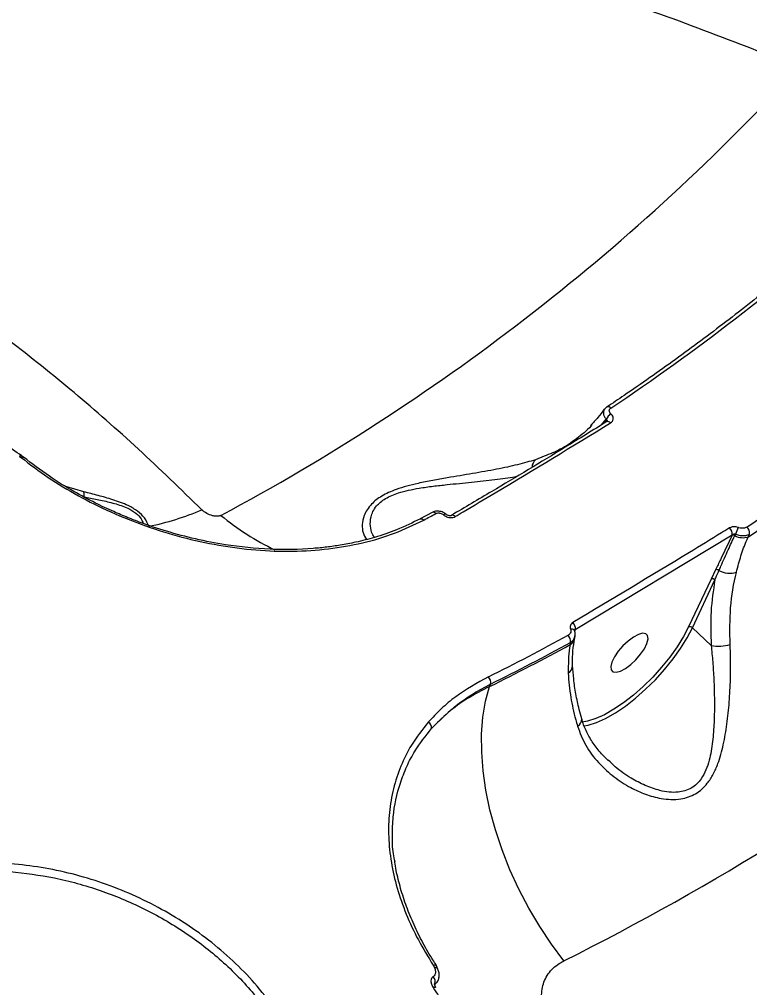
# Model space of a CAD drawing. Header units: millimetres. Extents: x -6328 to 5334, y -5037 to 4112.
# Drawn here: x -2201.2 to -2071.6, y 244.6 to 416.5 of the extents above; entities that cross this region are included whole.
import ezdxf

# ---------------------------------------------------------------- set-up
doc = ezdxf.new("R2010")
doc.units = ezdxf.units.MM
for name, color, linetype in [('DIKOM_ОБЪЕКТ', 7, 'Continuous'), ('DIKOM_РАЗМЕР_ЗОНА', 7, 'Continuous'), ('DIKOM_РАЗМЕР_ОБЪЕКТА', 7, 'Continuous')]:
    doc.layers.add(name, color=color, linetype=linetype)
doc.styles.add('style1', font='arial.ttf', dxfattribs={"width": 0.8})
doc.dimstyles.new('1-50', dxfattribs={"dimtxt": 300, "dimasz": 200, "dimexe": 100, "dimexo": 0, "dimgap": 100, "dimtad": 1, "dimtxsty": 'style1', "dimcen": 200, "dimclrd": 7, "dimclre": 7, "dimclrt": 7, "dimadec": 1, "dimazin": 2, "dimtfac": 1, "dimtmove": 0, "dimatfit": 2, "dimfxl": 0, "dimlwd": 25, "dimlwe": 18, "dimarcsym": 0})

# ---------------------------------------------------------------- blocks, each defined once
blk = doc.blocks.new('*D0')
at = {"layer": 'Defpoints', "color": 0, "transparency": 16777216}
for p in [(-3539.45, 760.32), (3333.52, 448.13), (3333.52, -4437.11)]:
    blk.add_point(p, dxfattribs=at)
at = {"layer": 'DIKOM_РАЗМЕР_ОБЪЕКТА', "color": 7, "lineweight": 18, "transparency": 16777216}
for p, q in [((-3539.45, 760.32), (-3539.45, -4537.11)), ((3333.52, 448.13), (3333.52, -4537.11))]:
    blk.add_line(p, q, dxfattribs=at)
at = {"layer": 'DIKOM_РАЗМЕР_ОБЪЕКТА', "color": 7, "lineweight": 25, "transparency": 16777216}
blk.add_line((-3339.45, -4437.11), (3133.52, -4437.11), dxfattribs=at)
at = {"layer": 'DIKOM_РАЗМЕР_ОБЪЕКТА', "color": 7, "transparency": 16777216}
for points in [[(-3339.45, -4403.77), (-3339.45, -4470.44), (-3539.45, -4437.11)], [(3133.52, -4403.77), (3133.52, -4470.44), (3333.52, -4437.11)]]:
    blk.add_solid(points, dxfattribs=at)
at = {"layer": 'DIKOM_РАЗМЕР_ОБЪЕКТА', "color": 7, "transparency": 16777216, "insert": (-102.96, -4183.94), "char_height": 300, "attachment_point": 5, "style": 'style1'}
blk.add_mtext('6900', dxfattribs=at)
blk = doc.blocks.new('*D1')
at = {"layer": 'Defpoints', "color": 0, "transparency": 16777216}
for p in [(-5040.91, 625.75), (5333.52, 448.13), (5333.52, -4936.78)]:
    blk.add_point(p, dxfattribs=at)
at = {"layer": 'DIKOM_РАЗМЕР_ЗОНА', "color": 7, "lineweight": 18, "transparency": 16777216}
for p, q in [((-5040.91, 625.75), (-5040.91, -5036.78)), ((5333.52, 448.13), (5333.52, -5036.78))]:
    blk.add_line(p, q, dxfattribs=at)
at = {"layer": 'DIKOM_РАЗМЕР_ЗОНА', "color": 7, "lineweight": 25, "transparency": 16777216}
blk.add_line((-4840.91, -4936.78), (5133.52, -4936.78), dxfattribs=at)
at = {"layer": 'DIKOM_РАЗМЕР_ЗОНА', "color": 7, "transparency": 16777216}
for points in [[(-4840.91, -4903.45), (-4840.91, -4970.11), (-5040.91, -4936.78)], [(5133.52, -4903.45), (5133.52, -4970.11), (5333.52, -4936.78)]]:
    blk.add_solid(points, dxfattribs=at)
at = {"layer": 'DIKOM_РАЗМЕР_ЗОНА', "color": 7, "transparency": 16777216, "insert": (-104.69, -4683.61), "char_height": 300, "attachment_point": 5, "style": 'style1'}
blk.add_mtext('10400', dxfattribs=at)
blk = doc.blocks.new('*D2')
at = {"layer": 'Defpoints', "color": 0, "transparency": 16777216}
for p in [(-5303.77, 2121.42), (-1621.11, 2121.42), (560.33, -2395.62)]:
    blk.add_point(p, dxfattribs=at)
at = {"layer": 'DIKOM_РАЗМЕР_ОБЪЕКТА', "color": 7, "lineweight": 18, "transparency": 16777216}
for p, q in [((-1621.11, 2121.42), (-5403.77, 2121.42)), ((560.33, -2395.62), (-5403.77, -2395.62))]:
    blk.add_line(p, q, dxfattribs=at)
at = {"layer": 'DIKOM_РАЗМЕР_ОБЪЕКТА', "color": 7, "lineweight": 25, "transparency": 16777216}
blk.add_line((-5303.77, -2195.62), (-5303.77, 1921.42), dxfattribs=at)
at = {"layer": 'DIKOM_РАЗМЕР_ОБЪЕКТА', "color": 7, "transparency": 16777216}
for points in [[(-5337.11, 1921.42), (-5270.44, 1921.42), (-5303.77, 2121.42)], [(-5337.11, -2195.62), (-5270.44, -2195.62), (-5303.77, -2395.62)]]:
    blk.add_solid(points, dxfattribs=at)
at = {"layer": 'DIKOM_РАЗМЕР_ОБЪЕКТА', "color": 7, "transparency": 16777216, "insert": (-5556.94, -137.1), "char_height": 300, "attachment_point": 5, "rotation": 90, "style": 'style1'}
blk.add_mtext('4500', dxfattribs=at)
blk = doc.blocks.new('*D3')
at = {"layer": 'Defpoints', "color": 0, "transparency": 16777216}
for p in [(-1814.92, 4111.71), (-5877.98, -3895.62), (33.33, -3895.62)]:
    blk.add_point(p, dxfattribs=at)
at = {"layer": 'DIKOM_РАЗМЕР_ЗОНА', "color": 7, "lineweight": 18, "transparency": 16777216}
for p, q in [((-1814.92, 4111.71), (-5977.98, 4111.71)), ((33.33, -3895.62), (-5977.98, -3895.62))]:
    blk.add_line(p, q, dxfattribs=at)
at = {"layer": 'DIKOM_РАЗМЕР_ЗОНА', "color": 7, "lineweight": 25, "transparency": 16777216}
blk.add_line((-5877.98, 3911.71), (-5877.98, -3695.62), dxfattribs=at)
at = {"layer": 'DIKOM_РАЗМЕР_ЗОНА', "color": 7, "transparency": 16777216}
for points in [[(-5911.31, 3911.71), (-5844.65, 3911.71), (-5877.98, 4111.71)], [(-5911.31, -3695.62), (-5844.65, -3695.62), (-5877.98, -3895.62)]]:
    blk.add_solid(points, dxfattribs=at)
at = {"layer": 'DIKOM_РАЗМЕР_ЗОНА', "color": 7, "transparency": 16777216, "insert": (-6131.15, 108.05), "char_height": 300, "attachment_point": 5, "rotation": 90, "style": 'style1'}
blk.add_mtext('8000', dxfattribs=at)

msp = doc.modelspace()

# ---------------------------------------------------------------- linework, layer by layer
at = {"layer": 'DIKOM_ОБЪЕКТ', "color": 7, "linetype": 'Continuous', "lineweight": 15}
for p, q in [((-2096.95, 347.657), (-2096.937, 347.666)), ((-2096.214, 346.45), (-2096.233, 346.467)), ((-2097.875, 344.512), (-2097.056, 345.492)), ((-2097.038, 345.475), (-2097.305, 344.864)), ((-2097.056, 345.492), (-2097.038, 345.475)), ((-2096.962, 345.052), (-2096.938, 345.066)), ((-2201.219, 338.936), (-2201.182, 338.912)), ((-2201.182, 338.912), (-2200.925, 338.725)), ((-2200.46, 338.726), (-2200.878, 339.042)), ((-2200.784, 338.984), (-2200.82, 339.007)), ((-2108.066, 338.952), (-2109.595, 338.303)), ((-2189.791, 332.62), (-2192.968, 333.562)), ((-2127.968, 328.956), (-2130.097, 327.812)), ((-2125.967, 328.538), (-2125.949, 328.521)), ((-2125.457, 328.59), (-2125.482, 328.613)), ((-2124.544, 328.421), (-2124.522, 328.434)), ((-2102.546, 308.153), (-2074.681, 324.97)), ((-2074.681, 324.97), (-2074.724, 324.88)), ((-2074.252, 324.836), (-2074.117, 325.124)), ((-2071.831, 324.655), (-2071.608, 325.142)), ((-2077.652, 318.786), (-2078.448, 317.138)), ((-2078.448, 317.138), (-2082.43, 308.649)), ((-2081.764, 308.474), (-2077.782, 316.964)), ((-2102.584, 307.939), (-2102.546, 308.153)), ((-2078.435, 305.331), (-2081.764, 308.474)), ((-2102.647, 306.674), (-2102.589, 306.997)), ((-2103.408, 305.88), (-2103.478, 305.488)), ((-2117.754, 298.05), (-2117.587, 298.493)), ((-2127.762, 248.56), (-2127.538, 248.144)), ((-2127.257, 248.551), (-2127.243, 248.522)), ((-2127.293, 244.612), (-2127.289, 244.603))]:
    msp.add_line(p, q, dxfattribs=at)
at = {"layer": 'DIKOM_ОБЪЕКТ', "color": 7, "linetype": 'Continuous', "lineweight": 15, "flags": 128}
for points in [[(-2125.476, 328.607), (-2125.486, 328.616), (-2125.552, 328.647), (-2125.636, 328.654), (-2125.735, 328.638), (-2125.847, 328.599), (-2125.967, 328.538)], [(-2125.454, 328.587), (-2125.468, 328.599), (-2125.534, 328.63), (-2125.618, 328.638), (-2125.717, 328.622), (-2125.828, 328.583), (-2125.949, 328.521)], [(-2103.394, 308.291), (-2103.232, 308.296), (-2103.082, 308.281), (-2102.95, 308.246), (-2102.839, 308.193), (-2102.753, 308.123), (-2102.695, 308.039), (-2102.684, 308.011)], [(-2082.43, 308.649), (-2083.338, 306.909), (-2084.456, 305.107), (-2085.76, 303.282), (-2087.222, 301.473), (-2088.809, 299.72), (-2090.487, 298.062), (-2092.219, 296.535), (-2093.967, 295.172), (-2095.693, 294.004), (-2097.359, 293.055), (-2098.928, 292.348), (-2100.367, 291.896), (-2101.359, 291.729)], [(-2101.06, 291.051), (-2100.262, 291.198), (-2098.778, 291.664), (-2097.16, 292.394), (-2095.442, 293.372), (-2093.662, 294.577), (-2091.859, 295.982), (-2090.073, 297.557), (-2088.342, 299.267), (-2086.706, 301.074), (-2085.198, 302.939), (-2083.853, 304.822), (-2082.7, 306.681), (-2081.764, 308.474)], [(-2092.245, 306.827), (-2093.189, 306.131), (-2094.113, 305.265), (-2094.943, 304.301), (-2095.612, 303.316), (-2096.066, 302.389), (-2096.268, 301.597), (-2096.201, 301.002), (-2095.871, 300.654), (-2095.305, 300.581), (-2094.548, 300.788), (-2093.662, 301.258), (-2092.719, 301.955), (-2091.795, 302.82), (-2090.965, 303.784), (-2090.295, 304.77), (-2089.842, 305.696), (-2089.64, 306.489), (-2089.707, 307.083), (-2090.037, 307.431), (-2090.603, 307.505), (-2091.359, 307.298), (-2092.245, 306.827)], [(-2104.557, 249.366), (-2106.775, 252.306), (-2108.862, 255.422), (-2110.8, 258.686), (-2112.571, 262.068), (-2114.16, 265.537), (-2115.55, 269.062), (-2116.731, 272.61), (-2117.69, 276.149), (-2118.42, 279.648), (-2118.913, 283.073), (-2119.166, 286.394), (-2119.175, 289.581), (-2118.941, 292.603), (-2118.466, 295.435), (-2117.754, 298.05)], [(-2127.762, 248.56), (-2127.621, 248.601), (-2127.497, 248.621), (-2127.393, 248.62), (-2127.313, 248.598), (-2127.26, 248.556), (-2127.257, 248.551)], [(-2127.538, 248.144), (-2127.365, 248.157), (-2127.214, 248.147), (-2127.091, 248.112), (-2127.002, 248.055), (-2126.955, 247.99)], [(-2127.795, 244.617), (-2127.647, 244.661), (-2127.517, 244.682), (-2127.412, 244.678), (-2127.334, 244.652), (-2127.293, 244.612)]]:
    msp.add_lwpolyline(points, dxfattribs=at)
at = {"layer": 'DIKOM_ОБЪЕКТ', "color": 7, "linetype": 'Continuous', "lineweight": 15}
for centre, radius, start, end in [((-2348.743, 670.859), 388.408, 298.15986, 317.14039), ((-2318.101, 679.544), 399.356, 303.74972, 311.55053), ((-2305.843, 675.672), 420.295, 303.78933, 311.51093), ((-2306.121, 675.004), 421.469, 303.77202, 311.52823), ((-2309.025, 659.074), 457.894, 296.52184, 318.77841), ((-2096.712, 347.067), 0.64, 41.44902, 110.57177), ((-2095.025, 344.611), 2.214, 123.04328, 156.55161), ((-2095.007, 344.594), 2.214, 123.04223, 156.54731), ((-2096.759, 344.475), 0.618, 38.45443, 106.87251), ((-2200.962, 338.639), 0.393, 68.20294, 130.89623), ((-2200.927, 338.634), 0.378, 68.32168, 132.60013), ((-2108.564, 337.006), 1.657, 128.46788, 179.69807), ((-2187.777, 373.61), 48.067, 281.46178, 293.20728), ((-2136.051, 363.953), 46.108, 230.4013, 244.54961), ((-2313.521, 672.635), 391.063, 298.08015, 298.43491), ((-2127.79, 328.375), 0.608, 38.23912, 106.95538), ((-2124.334, 327.838), 0.624, 39.14156, 107.49088), ((-2076.119, 325.14), 1.447, 353.2546, 48.02573), ((-2074.538, 324.31), 0.599, 61.37766, 108.05878), ((-2058.309, 319.311), 16.843, 155.55464, 159.81139), ((-2073.005, 325.294), 1.405, 353.78006, 49.9007), ((-2072.84, 327.434), 2.957, 241.493, 289.96904), ((-2077.484, 318.137), 0.671, 50.00858, 104.50881), ((-2075.144, 322.175), 4.008, 241.55543, 287.37594), ((-2078.263, 316.488), 0.677, 44.74633, 105.90617), ((-2103.941, 308.367), 1.412, 351.30753, 47.81594), ((-2082.245, 307.998), 0.677, 44.74633, 105.90617), ((-2300.917, 668.206), 411.346, 296.40666, 298.62863), ((-2104.836, 306.111), 1.447, 350.78743, 45.87917), ((-2104.416, 307.03), 1.805, 301.33051, 348.6527), ((-2301.182, 667.517), 412.495, 296.40286, 298.63903), ((-2300.937, 667.743), 412.266, 296.40666, 298.62863), ((-2077.139, 311.675), 6.475, 258.45676, 288.5915), ((-2104.678, 301.818), 1.646, 301.03355, 358.91498), ((-2119.027, 298.76), 1.465, 349.51625, 44.14811), ((-2102.819, 292.242), 1.404, 298.47857, 2.54833), ((-2129.15, 290.752), 1.1, 351.3843, 62.53336), ((-2128.53, 245.683), 1.131, 334.20171, 48.12669)]:
    msp.add_arc(centre, radius, start, end, dxfattribs=at)
for points, knots in [([(-2339.328, 416.876), (-2338.898, 417.227), (-2335.825, 419.729), (-2329.449, 423.892), (-2319.644, 429.336), (-2308.533, 434.173), (-2296.11, 438.343), (-2282.728, 441.655), (-2269.876, 443.846), (-2257.867, 445.184), (-2246.934, 445.911), (-2235.601, 446.186), (-2223.842, 446.004), (-2211.698, 445.356), (-2199.159, 444.233), (-2186.289, 442.633), (-2173.337, 440.589), (-2160.369, 438.134), (-2147.936, 435.409), (-2135.856, 432.433), (-2124.154, 429.257), (-2112.331, 425.757), (-2098.639, 421.364), (-2083.058, 415.946), (-2071.404, 411.386), (-2065.569, 409.104)], [0, 0, 0, 0, 0.0084107, 0.0600876, 0.111913, 0.1691353, 0.2266627, 0.2843952, 0.342438, 0.3831937, 0.4240208, 0.4651782, 0.5064083, 0.5481608, 0.5899883, 0.6321563, 0.6744006, 0.7145311, 0.7547267, 0.7901974, 0.825668, 0.8613183, 0.8969685, 0.9484165, 1, 1, 1, 1]), ([(-2168.836, 329.433), (-2172.582, 333.074), (-2180.082, 340.364), (-2191.524, 350.364), (-2203.093, 359.657), (-2214.088, 367.644), (-2224.461, 374.472), (-2234.186, 380.269), (-2243.968, 385.493), (-2253.786, 390.117), (-2263.66, 394.134), (-2273.538, 397.512), (-2283.405, 400.206), (-2292.413, 402.116), (-2298.082, 402.827), (-2300.521, 403.133)], [0, 0, 0, 0, 0.0871562, 0.1745261, 0.2623296, 0.3503525, 0.4230385, 0.4959766, 0.5690415, 0.6430366, 0.7171653, 0.7922487, 0.8674734, 0.9429833, 1, 1, 1, 1]), ([(-2053.988, 380.801), (-2055.467, 379.503), (-2059.76, 375.734), (-2067.008, 369.688), (-2075.787, 362.751), (-2084.744, 356.082), (-2091.826, 351.1), (-2095.922, 348.348), (-2096.937, 347.666)], [0, 0, 0, 0, 0.1082675, 0.3142337, 0.520205, 0.7261788, 0.932155, 1, 1, 1, 1]), ([(-2200.81, 339.013), (-2203.018, 340.491), (-2208.138, 343.916), (-2216.188, 349.029), (-2224.957, 354.397), (-2233.749, 359.535), (-2242.329, 364.345), (-2247.968, 367.32), (-2250.675, 368.748)], [0, 0, 0, 0, 0.1330454, 0.3083645, 0.4839736, 0.6600635, 0.8368251, 1, 1, 1, 1]), ([(-2097.409, 347.306), (-2097.771, 346.798), (-2098.526, 345.74), (-2099.4, 344.853), (-2099.853, 344.393)], [0, 0, 0, 0, 0.4803925, 1, 1, 1, 1]), ([(-2097.35, 347.272), (-2097.431, 347.135), (-2097.56, 346.918), (-2097.584, 346.493), (-2097.473, 346.046), (-2097.239, 345.687), (-2097.078, 345.515), (-2097.056, 345.492)], [0, 0, 0, 0, 0.2646813, 0.4224151, 0.6916623, 0.9586249, 1, 1, 1, 1]), ([(-2096.932, 347.661), (-2096.948, 347.653), (-2097.13, 347.563), (-2097.251, 347.396), (-2097.362, 347.243)], [0, 0, 0, 0, 0.0864091, 1, 1, 1, 1]), ([(-2096.233, 346.467), (-2096.244, 346.477), (-2096.33, 346.555), (-2096.455, 346.722), (-2096.518, 346.94), (-2096.503, 347.153), (-2096.42, 347.34), (-2096.291, 347.444), (-2096.232, 347.491)], [0, 0, 0, 0, 0.0340103, 0.252264, 0.4705298, 0.5979374, 0.8193065, 1, 1, 1, 1]), ([(-2096.275, 344.859), (-2096.163, 344.945), (-2095.938, 345.119), (-2095.789, 345.484), (-2095.809, 345.873), (-2095.971, 346.208), (-2096.146, 346.383), (-2096.214, 346.45)], [0, 0, 0, 0, 0.2182614, 0.4367519, 0.6530228, 0.8657456, 1, 1, 1, 1]), ([(-2096.947, 345.084), (-2099.415, 343.56), (-2106.247, 339.342), (-2115.443, 333.798), (-2122.145, 329.855), (-2124.53, 328.452)], [0, 0, 0, 0, 0.2669906, 0.7391876, 1, 1, 1, 1]), ([(-2123.85, 328.232), (-2123.377, 328.511), (-2121.012, 329.907), (-2111.854, 335.342), (-2103.111, 340.683), (-2096.275, 344.859)], [0, 0, 0, 0, 0.0517104, 0.2585534, 1, 1, 1, 1]), ([(-2099.612, 344.494), (-2099.66, 344.437), (-2100.466, 343.469), (-2102.34, 342.008), (-2105.059, 340.087), (-2107.095, 339.318), (-2108.066, 338.952)], [0, 0, 0, 0, 0.0209997, 0.3553451, 0.6929906, 1, 1, 1, 1]), ([(-2097.038, 345.475), (-2097.015, 345.454), (-2096.955, 345.4), (-2096.906, 345.279), (-2096.903, 345.15), (-2096.939, 345.077), (-2096.952, 345.051)], [0, 0, 0, 0, 0.1943907, 0.5035222, 0.8275951, 1, 1, 1, 1]), ([(-2096.94, 345.063), (-2096.935, 345.068), (-2096.927, 345.074), (-2096.953, 345.06), (-2096.962, 345.055)], [0, 0, 0, 0, 0.653674, 1, 1, 1, 1]), ([(-2200.483, 338.749), (-2200.496, 338.761), (-2200.551, 338.808), (-2200.705, 338.809), (-2200.853, 338.753), (-2200.925, 338.725)], [0, 0, 0, 0, 0.1442205, 0.5829602, 1, 1, 1, 1]), ([(-2200.925, 338.725), (-2199.358, 337.524), (-2196.224, 335.124), (-2190.824, 331.873), (-2185.019, 328.966), (-2178.847, 326.487), (-2172.422, 324.498), (-2165.851, 323.054), (-2159.241, 322.199), (-2152.695, 321.97), (-2146.331, 322.386), (-2140.265, 323.463), (-2134.541, 325.143), (-2131.145, 326.783), (-2129.445, 327.605)], [0, 0, 0, 0, 0.0836186, 0.1671661, 0.2504175, 0.3338525, 0.4173036, 0.5004885, 0.5837385, 0.6671385, 0.7504577, 0.8333964, 0.916628, 1, 1, 1, 1]), ([(-2130.011, 327.842), (-2131.408, 327.154), (-2133.991, 325.882), (-2137.912, 324.559), (-2141.282, 323.69), (-2144.123, 323.146), (-2146.639, 322.787), (-2150.733, 322.379), (-2156.734, 322.282), (-2163.779, 322.994), (-2169.927, 324.183), (-2174.994, 325.532), (-2178.979, 326.871), (-2182.09, 328.075), (-2184.751, 329.202), (-2187.995, 330.73), (-2191.853, 332.802), (-2196.218, 335.489), (-2198.988, 337.616), (-2200.479, 338.76)], [0, 0, 0, 0, 0.0701039, 0.129606, 0.1784359, 0.216937, 0.249131, 0.2819415, 0.3823752, 0.4838503, 0.5517132, 0.618699, 0.6812666, 0.7106537, 0.7458863, 0.7922284, 0.8498107, 0.9191967, 1, 1, 1, 1]), ([(-2109.595, 338.303), (-2110.634, 338.008), (-2112.714, 337.418), (-2116.531, 336.597), (-2120.724, 335.851), (-2124.587, 335.218), (-2127.853, 334.656), (-2130.262, 334.178), (-2132.454, 333.644), (-2134.695, 332.949), (-2136.995, 331.911), (-2138.632, 330.61), (-2139.541, 329.423), (-2140.154, 328.171), (-2140.42, 326.777), (-2140.295, 325.265), (-2139.845, 324.543), (-2139.607, 324.162)], [0, 0, 0, 0, 0.0918599, 0.1838143, 0.2803262, 0.3768016, 0.4303333, 0.4838095, 0.5257043, 0.5675198, 0.6294109, 0.6914452, 0.7331706, 0.7749774, 0.8470725, 0.9193176, 1, 1, 1, 1]), ([(-2138.191, 324.525), (-2138.328, 324.718), (-2138.722, 325.27), (-2138.965, 326.53), (-2138.93, 327.9), (-2138.501, 329.131), (-2137.785, 330.258), (-2136.346, 331.476), (-2134.222, 332.372), (-2132.135, 332.919), (-2130.065, 333.31), (-2127.769, 333.627), (-2124.648, 333.972), (-2120.915, 334.327), (-2116.899, 334.776), (-2114.183, 335.126), (-2113.022, 335.347), (-2112.904, 335.369)], [0, 0, 0, 0, 0.0439444, 0.1263646, 0.2103881, 0.2564391, 0.3036238, 0.3710449, 0.4383656, 0.4844727, 0.531923, 0.5930157, 0.6550023, 0.7668485, 0.8811439, 0.9879259, 1, 1, 1, 1]), ([(-2178.225, 326.503), (-2178.445, 326.998), (-2178.845, 327.899), (-2180.159, 329.195), (-2182.12, 330.341), (-2184.579, 331.231), (-2187.252, 331.979), (-2188.939, 332.405), (-2189.791, 332.62)], [0, 0, 0, 0, 0.1672668, 0.3043206, 0.4416754, 0.6370331, 0.8167204, 1, 1, 1, 1]), ([(-2189.7, 331.695), (-2189.696, 331.878), (-2189.688, 332.215), (-2189.744, 332.492), (-2189.784, 332.601), (-2189.791, 332.62)], [0, 0, 0, 0, 0.4995243, 0.9155994, 1, 1, 1, 1]), ([(-2189.7, 331.695), (-2189.699, 331.694), (-2189.522, 331.662), (-2188.57, 331.484), (-2186.797, 331.145), (-2184.371, 330.592), (-2182.156, 329.869), (-2180.485, 328.882), (-2179.562, 327.901), (-2179.351, 327.282), (-2179.262, 327.02)], [0, 0, 0, 0, 0.000292, 0.0443603, 0.2381614, 0.4350595, 0.6259934, 0.7624424, 0.8993985, 1, 1, 1, 1]), ([(-2165.44, 328.425), (-2165.521, 328.391), (-2165.691, 328.318), (-2166.096, 328.266), (-2166.617, 328.297), (-2167.393, 328.485), (-2167.998, 328.78), (-2168.514, 329.137), (-2168.708, 329.315), (-2168.836, 329.433)], [0, 0, 0, 0, 0.0767419, 0.1605212, 0.317401, 0.4661276, 0.7624994, 0.842837, 1, 1, 1, 1]), ([(-2125.483, 328.599), (-2125.507, 328.625), (-2125.692, 328.827), (-2126.198, 329.079), (-2126.956, 329.229), (-2127.593, 329.166), (-2127.88, 328.979), (-2127.952, 328.932)], [0, 0, 0, 0, 0.0405418, 0.3140194, 0.6038655, 0.900516, 1, 1, 1, 1]), ([(-2127.313, 328.751), (-2127.311, 328.752), (-2127.23, 328.796), (-2127.043, 328.859), (-2126.765, 328.872), (-2126.48, 328.825), (-2126.206, 328.725), (-2126.044, 328.598), (-2125.967, 328.538)], [0, 0, 0, 0, 0.0043468, 0.2198207, 0.4355752, 0.5682506, 0.7938306, 1, 1, 1, 1]), ([(-2125.949, 328.521), (-2125.872, 328.459), (-2125.675, 328.298), (-2125.264, 328.113), (-2124.758, 328.017), (-2124.252, 328.047), (-2123.984, 328.17), (-2123.85, 328.232)], [0, 0, 0, 0, 0.1342544, 0.3469772, 0.5632481, 0.7817386, 1, 1, 1, 1]), ([(-2124.543, 328.423), (-2124.546, 328.421), (-2124.556, 328.414), (-2124.636, 328.381), (-2124.778, 328.361), (-2124.954, 328.367), (-2125.144, 328.41), (-2125.314, 328.483), (-2125.42, 328.554), (-2125.448, 328.584), (-2125.453, 328.589)], [0, 0, 0, 0, 0.0520346, 0.2190658, 0.3639042, 0.5100897, 0.6646337, 0.8161837, 0.964651, 1, 1, 1, 1]), ([(-2130.009, 327.829), (-2129.972, 327.838), (-2129.873, 327.863), (-2129.671, 327.791), (-2129.521, 327.667), (-2129.445, 327.605)], [0, 0, 0, 0, 0.2296297, 0.6148148, 1, 1, 1, 1]), ([(-2075.151, 326.216), (-2075.628, 325.923), (-2078.015, 324.457), (-2087.324, 318.764), (-2096.107, 313.522), (-2102.993, 309.413)], [0, 0, 0, 0, 0.0512253, 0.2561273, 1, 1, 1, 1]), ([(-2073.642, 326.281), (-2073.669, 326.292), (-2073.855, 326.365), (-2074.229, 326.442), (-2074.74, 326.414), (-2075.014, 326.282), (-2075.151, 326.216)], [0, 0, 0, 0, 0.0523938, 0.3650475, 0.6827341, 1, 1, 1, 1]), ([(-2074.681, 324.97), (-2074.628, 325.011), (-2074.522, 325.09), (-2074.333, 325.146), (-2074.194, 325.144), (-2074.126, 325.126), (-2074.117, 325.124)], [0, 0, 0, 0, 0.3345066, 0.654902, 0.9517867, 1, 1, 1, 1]), ([(-2074.117, 325.124), (-2074.047, 325.095), (-2073.713, 324.958), (-2073.074, 324.821), (-2072.251, 324.846), (-2071.822, 325.043), (-2071.608, 325.142)], [0, 0, 0, 0, 0.0813858, 0.3857913, 0.6937318, 1, 1, 1, 1]), ([(-2072.1, 326.369), (-2072.233, 326.299), (-2072.499, 326.159), (-2073.005, 326.117), (-2073.396, 326.186), (-2073.599, 326.265), (-2073.642, 326.281)], [0, 0, 0, 0, 0.30774, 0.6158747, 0.9190999, 1, 1, 1, 1]), ([(-2074.724, 324.88), (-2075.402, 323.446), (-2076.358, 321.423), (-2077.36, 319.381), (-2077.652, 318.786)], [0, 0, 0, 0, 0.7088229, 1, 1, 1, 1]), ([(-2077.053, 318.651), (-2076.943, 318.899), (-2076.393, 320.137), (-2075.47, 322.208), (-2074.639, 324.001), (-2074.252, 324.836)], [0, 0, 0, 0, 0.1178903, 0.5894817, 1, 1, 1, 1]), ([(-2073.947, 318.35), (-2073.693, 319.331), (-2073.183, 321.301), (-2072.429, 323.343), (-2071.929, 324.44), (-2071.831, 324.655)], [0, 0, 0, 0, 0.4438965, 0.8911134, 1, 1, 1, 1]), ([(-2077.782, 316.964), (-2077.678, 317.211), (-2077.442, 317.772), (-2077.193, 318.336), (-2077.053, 318.651)], [0, 0, 0, 0, 0.4403356, 1, 1, 1, 1]), ([(-2075.075, 305.538), (-2075.104, 307.728), (-2075.164, 312.172), (-2074.444, 316.325), (-2073.95, 318.338), (-2073.947, 318.35)], [0, 0, 0, 0, 0.4913944, 0.9970665, 1, 1, 1, 1]), ([(-2077.782, 316.964), (-2078.063, 315.118), (-2078.632, 311.387), (-2078.501, 307.363), (-2078.435, 305.331)], [0, 0, 0, 0, 0.4947656, 1, 1, 1, 1]), ([(-2102.993, 309.413), (-2103.03, 309.389), (-2103.183, 309.291), (-2103.379, 309.057), (-2103.492, 308.688), (-2103.427, 308.423), (-2103.394, 308.291)], [0, 0, 0, 0, 0.0963825, 0.3985513, 0.6990818, 1, 1, 1, 1]), ([(-2103.394, 308.291), (-2103.362, 308.158), (-2103.297, 307.894), (-2103.41, 307.524), (-2103.613, 307.281), (-2103.78, 307.179), (-2103.829, 307.15)], [0, 0, 0, 0, 0.2927357, 0.5851066, 0.8788379, 1, 1, 1, 1]), ([(-2102.681, 308.007), (-2102.683, 308.012), (-2102.688, 308.023), (-2102.687, 308.017), (-2102.686, 308.014)], [0, 0, 0, 0, 0.4688648, 1, 1, 1, 1]), ([(-2102.628, 307.002), (-2102.6, 307.098), (-2102.503, 307.428), (-2102.609, 307.768), (-2102.684, 308.009)], [0, 0, 0, 0, 0.2909076, 1, 1, 1, 1]), ([(-2102.683, 307.988), (-2102.678, 308.014), (-2102.665, 308.077), (-2102.606, 308.127), (-2102.557, 308.148), (-2102.546, 308.153)], [0, 0, 0, 0, 0.346522, 0.840611, 1, 1, 1, 1]), ([(-2103.408, 305.88), (-2103.327, 305.933), (-2103.048, 306.114), (-2102.72, 306.484), (-2102.648, 306.848), (-2102.617, 307)], [0, 0, 0, 0, 0.1938106, 0.6641138, 1, 1, 1, 1]), ([(-2103.029, 301.785), (-2103.034, 302.458), (-2103.045, 303.922), (-2102.841, 305.598), (-2102.676, 306.455), (-2102.639, 306.65)], [0, 0, 0, 0, 0.397143, 0.8628992, 1, 1, 1, 1]), ([(-2103.478, 305.488), (-2103.507, 305.307), (-2103.759, 303.772), (-2103.797, 301.984), (-2103.83, 300.407)], [0, 0, 0, 0, 0.1178594, 1, 1, 1, 1]), ([(-2102.15, 291.008), (-2101.72, 289.856), (-2100.844, 287.505), (-2099.23, 285.417), (-2097.517, 283.565), (-2095.714, 281.946), (-2092.943, 280.157), (-2090.106, 278.872), (-2087.684, 278.195), (-2085.56, 277.965), (-2083.458, 278.072), (-2081.115, 278.854), (-2079.242, 280.552), (-2078.026, 282.478), (-2077.039, 284.748), (-2076.218, 287.721), (-2075.591, 291.412), (-2075.19, 295.334), (-2075.002, 299.066), (-2074.959, 302.509), (-2075.036, 304.522), (-2075.075, 305.538)], [0, 0, 0, 0, 0.0713192, 0.1455334, 0.1511418, 0.2166827, 0.2835494, 0.3372077, 0.3918209, 0.425165, 0.4591144, 0.5134567, 0.5679412, 0.6040748, 0.6411273, 0.7022452, 0.7649113, 0.8302388, 0.8968703, 0.9479885, 1, 1, 1, 1]), ([(-2078.435, 305.331), (-2078.337, 304.366), (-2078.14, 302.42), (-2077.94, 299.131), (-2077.831, 295.526), (-2077.879, 291.794), (-2078.14, 288.234), (-2078.619, 285.411), (-2079.33, 283.221), (-2080.261, 281.421), (-2081.864, 279.843), (-2083.978, 279.235), (-2085.899, 279.267), (-2087.875, 279.627), (-2090.175, 280.441), (-2092.855, 281.868), (-2095.082, 283.373), (-2096.292, 284.573), (-2096.686, 284.963)], [0, 0, 0, 0, 0.0647903, 0.130651, 0.2133885, 0.2976082, 0.373545, 0.4510125, 0.4940004, 0.5380502, 0.6006383, 0.6631403, 0.702664, 0.7431949, 0.8094312, 0.8770111, 0.9599362, 1, 1, 1, 1]), ([(-2101.387, 292.312), (-2101.544, 292.862), (-2101.977, 294.38), (-2102.463, 296.744), (-2102.876, 299.379), (-2102.974, 300.987), (-2103.023, 301.78)], [0, 0, 0, 0, 0.160428, 0.4430941, 0.7252332, 1, 1, 1, 1]), ([(-2117.976, 299.78), (-2119.976, 298.659), (-2123.003, 296.963), (-2126.403, 294.125), (-2127.895, 292.529), (-2128.643, 291.728)], [0, 0, 0, 0, 0.4927604, 0.7454691, 1, 1, 1, 1]), ([(-2103.83, 300.407), (-2103.706, 298.996), (-2103.479, 296.389), (-2102.749, 293.137), (-2102.259, 291.395), (-2102.15, 291.008)], [0, 0, 0, 0, 0.4786869, 0.8843747, 1, 1, 1, 1]), ([(-2128.063, 290.587), (-2126.589, 292.081), (-2124.359, 294.34), (-2120.675, 296.851), (-2118.618, 297.945), (-2117.587, 298.493)], [0, 0, 0, 0, 0.4928082, 0.7454985, 1, 1, 1, 1]), ([(-2117.754, 298.05), (-2119.101, 297.362), (-2121.75, 296.009), (-2125.209, 293.497), (-2127.108, 291.561), (-2128.063, 290.587)], [0, 0, 0, 0, 0.3395438, 0.667762, 1, 1, 1, 1]), ([(-2096.704, 284.945), (-2097.037, 285.25), (-2097.977, 286.112), (-2099.236, 287.711), (-2100.42, 289.681), (-2101.133, 291.225), (-2101.341, 292.133), (-2101.385, 292.326)], [0, 0, 0, 0, 0.1487796, 0.420719, 0.682593, 0.9325162, 1, 1, 1, 1]), ([(-2128.643, 291.728), (-2129.691, 290.405), (-2131.622, 287.967), (-2133.598, 283.957), (-2134.921, 279.953), (-2135.645, 275.737), (-2135.76, 271.352), (-2135.292, 266.85), (-2134.255, 262.267), (-2132.634, 257.653), (-2130.515, 253.052), (-2128.679, 250.055), (-2127.762, 248.56)], [0, 0, 0, 0, 0.1166812, 0.2150846, 0.3137979, 0.4122009, 0.510061, 0.6082268, 0.7060845, 0.8039539, 0.9021323, 1, 1, 1, 1]), ([(-2134.544, 266.9), (-2134.647, 267.379), (-2134.996, 268.989), (-2135.038, 271.654), (-2134.885, 275.932), (-2134.014, 280.028), (-2132.509, 283.861), (-2130.788, 287.161), (-2129.094, 289.292), (-2128.063, 290.587)], [0, 0, 0, 0, 0.0529314, 0.1781375, 0.3042487, 0.5499619, 0.6759926, 0.8029361, 1, 1, 1, 1]), ([(-2155.056, 239.624), (-2156.187, 241.215), (-2158.362, 244.277), (-2162.266, 248.447), (-2166.455, 252.199), (-2171.034, 255.59), (-2175.939, 258.571), (-2181.096, 261.126), (-2186.429, 263.233), (-2191.865, 264.848), (-2197.336, 266.024), (-2200.935, 266.4), (-2202.732, 266.588)], [0, 0, 0, 0, 0.1070822, 0.2059729, 0.3051836, 0.4040767, 0.5033365, 0.6029167, 0.7021785, 0.8013468, 0.9008323, 1, 1, 1, 1]), ([(-2127.195, 248.551), (-2127.628, 249.219), (-2128.736, 250.926), (-2130.249, 253.738), (-2131.747, 256.956), (-2132.977, 260.191), (-2133.903, 263.403), (-2134.439, 265.711), (-2134.576, 266.922), (-2134.595, 267.094)], [0, 0, 0, 0, 0.1105409, 0.2826734, 0.4553957, 0.628156, 0.8003874, 0.9716868, 1, 1, 1, 1]), ([(-2202.857, 265.203), (-2200.244, 264.906), (-2196.289, 264.456), (-2190.934, 263.142), (-2185.623, 261.505), (-2180.414, 259.338), (-2175.446, 256.687), (-2170.687, 253.725), (-2166.268, 250.316), (-2162.316, 246.532), (-2159.145, 243.055), (-2157.258, 240.398), (-2156.153, 238.841)], [0, 0, 0, 0, 0.1468748, 0.2222339, 0.2981482, 0.444988, 0.5203448, 0.5962631, 0.7424206, 0.8174389, 0.8930195, 1, 1, 1, 1]), ([(-2107.277, 239.365), (-2107.712, 240.23), (-2108.598, 241.991), (-2108.549, 244.721), (-2107.495, 247.129), (-2105.953, 248.611), (-2104.838, 249.214), (-2104.557, 249.366)], [0, 0, 0, 0, 0.2187085, 0.4447818, 0.6794098, 0.9191985, 1, 1, 1, 1]), ([(-2127.538, 248.144), (-2127.465, 247.932), (-2127.332, 247.545), (-2127.373, 247.041), (-2127.534, 246.703), (-2127.706, 246.577), (-2127.775, 246.526)], [0, 0, 0, 0, 0.3467093, 0.6312456, 0.8513066, 1, 1, 1, 1]), ([(-2127.622, 245.134), (-2127.461, 245.237), (-2127.112, 245.458), (-2126.801, 246.026), (-2126.668, 246.688), (-2126.713, 247.363), (-2126.897, 247.785), (-2126.982, 247.979)], [0, 0, 0, 0, 0.1722763, 0.3733611, 0.5790562, 0.8060517, 1, 1, 1, 1]), ([(-2126.982, 247.979), (-2127.026, 248.102), (-2127.114, 248.349), (-2127.269, 248.571), (-2127.346, 248.682)], [0, 0, 0, 0, 0.5005653, 1, 1, 1, 1]), ([(-2127.775, 246.526), (-2127.808, 246.504), (-2127.935, 246.422), (-2128.106, 246.194), (-2128.201, 245.775), (-2128.125, 245.217), (-2127.908, 244.824), (-2127.795, 244.617)], [0, 0, 0, 0, 0.0579486, 0.2245, 0.4300547, 0.7004928, 1, 1, 1, 1]), ([(-2127.795, 244.617), (-2127.454, 244.09), (-2125.751, 241.455), (-2121.36, 234.536), (-2114.742, 223.686), (-2106.341, 209.23), (-2100.786, 198.9), (-2097.69, 193.143)], [0, 0, 0, 0, 0.0321573, 0.1607921, 0.4182836, 0.6757752, 1, 1, 1, 1]), ([(-2127.289, 244.615), (-2127.31, 244.644), (-2127.407, 244.783), (-2127.485, 245), (-2127.518, 245.177), (-2127.5, 245.239), (-2127.507, 245.224), (-2127.508, 245.223)], [0, 0, 0, 0, 0.1061146, 0.5027055, 0.7678862, 0.9804313, 1, 1, 1, 1])]:
    msp.add_open_spline(points, degree=3, knots=knots, dxfattribs=at)

# ---------------------------------------------------------------- dimensions: what is measured, and where the dimension line sits
at = {"layer": 'DIKOM_РАЗМЕР_ЗОНА'}
dim = msp.add_linear_dim(base=(-5877.98, -3895.616), p1=(-1814.925, 4111.709), p2=(33.33, -3895.616), angle=90, text='8000', dimstyle='1-50', dxfattribs=at)
dim.commit()
dim.dimension.update_dxf_attribs({"geometry": '*D3', "text_midpoint": (-5877.98, 108.046), "dimtype": 160})
dim = msp.add_linear_dim(base=(5333.521, -4936.782), p1=(-5040.908, 625.746), p2=(5333.521, 448.128), text='10400', dimstyle='1-50', dxfattribs=at)
dim.commit()
dim.dimension.update_dxf_attribs({"geometry": '*D1', "text_midpoint": (-104.69, -4936.782), "dimtype": 160})
at = {"layer": 'DIKOM_РАЗМЕР_ОБЪЕКТА'}
dim = msp.add_linear_dim(base=(-5303.773, 2121.419), p1=(560.33, -2395.616), p2=(-1621.109, 2121.419), angle=90, text='4500', dimstyle='1-50', dxfattribs=at)
dim.commit()
dim.dimension.update_dxf_attribs({"geometry": '*D2', "text_midpoint": (-5303.773, -137.099), "dimtype": 160})
dim = msp.add_linear_dim(base=(3333.521, -4437.108), p1=(-3539.449, 760.323), p2=(3333.521, 448.128), text='6900', dimstyle='1-50', dxfattribs=at)
dim.commit()
dim.dimension.update_dxf_attribs({"geometry": '*D0', "text_midpoint": (-102.964, -4437.108), "dimtype": 160})

doc.saveas('drawing.dxf')
